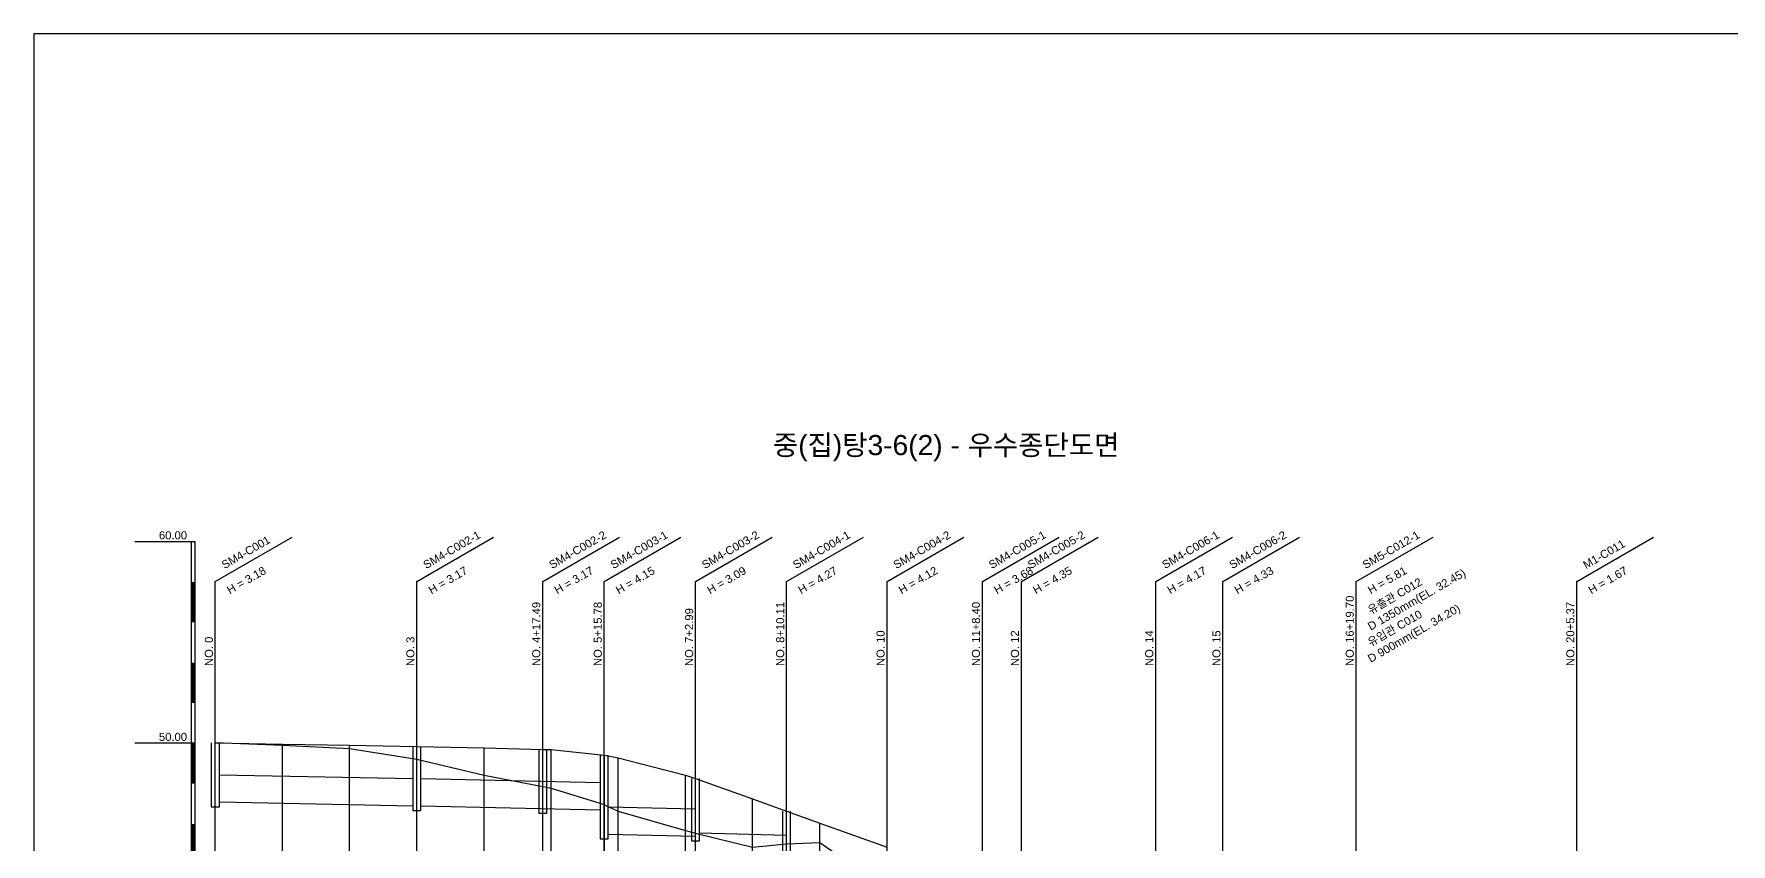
# Model space of a CAD drawing. Header units: millimetres. Extents: x -7351 to 135086, y 1419 to 5643.
# Drawn here: x 36150.4 to 36571.5, y 1812 to 2013 of the extents above; entities that cross this region are included whole.
import ezdxf
from ezdxf.enums import TextEntityAlignment as Align

# ---------------------------------------------------------------- set-up
doc = ezdxf.new("R2010")
doc.units = ezdxf.units.MM
for name, color, linetype in [('KZ_종단_계획선', 1, 'Continuous'), ('KZ_종단_관로', 4, 'Continuous'), ('KZ_종단_깃발', 7, 'Continuous'), ('KZ_종단_노선명', 7, 'Continuous'), ('KZ_종단_도각', 7, 'Continuous'), ('KZ_종단_맨홀', 4, 'Continuous'), ('KZ_종단_수직선', 7, 'Continuous'), ('KZ_종단_지반선', 3, 'Continuous'), ('KZ_종단_폴대', 7, 'Continuous')]:
    doc.layers.add(name, color=color, linetype=linetype)
doc.styles.get("Standard").update_dxf_attribs({"font": 'arial.ttf'})

msp = doc.modelspace()

# ---------------------------------------------------------------- linework, layer by layer
at = {"layer": 'KZ_종단_계획선'}
msp.add_lwpolyline([(36195.36, 1837.19), (36195.36, 1837.19), (36212.03, 1836.86), (36228.69, 1836.54), (36245.36, 1836.21), (36262.03, 1835.89), (36276.6, 1835.54), (36278.69, 1835.49), (36291.85, 1834.08), (36291.92, 1834.07), (36295.36, 1833.46), (36312.03, 1829.17), (36314.52, 1828.28), (36328.69, 1823.24), (36337.12, 1820.2), (36345.36, 1817.24), (36362.03, 1811.24)], dxfattribs=at)
at = {"layer": 'KZ_종단_관로'}
for p, q in [((36196.36, 1829.24), (36244.36, 1828.28)), ((36246.36, 1828.29), (36290.85, 1827.29)), ((36196.36, 1822.49), (36244.36, 1821.53)), ((36246.36, 1821.54), (36290.85, 1820.54)), ((36292.85, 1821.29), (36314.52, 1820.79)), ((36292.85, 1814.54), (36314.52, 1814.04)), ((36315.52, 1814.79), (36337.12, 1814.29))]:
    msp.add_line(p, q, dxfattribs=at)
at = {"layer": 'KZ_종단_깃발'}
for p, q in [((36195.36, 1877.21), (36214.41, 1888.21)), ((36245.36, 1877.21), (36264.41, 1888.21)), ((36276.6, 1877.21), (36295.65, 1888.21)), ((36291.85, 1877.21), (36310.9, 1888.21)), ((36314.52, 1877.21), (36333.57, 1888.21)), ((36337.12, 1877.21), (36356.17, 1888.21)), ((36362.03, 1877.21), (36381.08, 1888.21)), ((36385.69, 1877.21), (36404.75, 1888.21)), ((36395.36, 1877.21), (36414.41, 1888.21)), ((36428.69, 1877.21), (36447.75, 1888.21)), ((36445.36, 1877.21), (36464.41, 1888.21)), ((36478.44, 1877.21), (36497.5, 1888.21)), ((36478.44, 1877.21), (36497.5, 1888.21)), ((36533.17, 1877.21), (36552.22, 1888.21)), ((36195.36, 1587.04), (36195.36, 1877.21)), ((36245.36, 1587.04), (36245.36, 1877.21)), ((36276.6, 1587.04), (36276.6, 1877.21)), ((36291.85, 1587.04), (36291.85, 1877.21)), ((36314.52, 1587.04), (36314.52, 1877.21)), ((36337.12, 1587.04), (36337.12, 1877.21)), ((36362.03, 1587.04), (36362.03, 1877.21)), ((36385.69, 1587.04), (36385.69, 1877.21)), ((36395.36, 1587.04), (36395.36, 1877.21)), ((36428.69, 1587.04), (36428.69, 1877.21)), ((36445.36, 1587.04), (36445.36, 1877.21)), ((36478.44, 1587.04), (36478.44, 1877.21)), ((36478.44, 1587.04), (36478.44, 1877.21)), ((36533.17, 1587.04), (36533.17, 1877.21))]:
    msp.add_line(p, q, dxfattribs=at)
at = {"layer": 'KZ_종단_도각'}
msp.add_lwpolyline([(36150.36, 1419.04), (36991.36, 1419.04), (36991.36, 2013.04), (36150.36, 2013.04)], close=True, dxfattribs=at)
at = {"layer": 'KZ_종단_맨홀'}
for points in [[(36194.36, 1837.19), (36194.36, 1821.3), (36196.36, 1821.3), (36196.36, 1837.19)], [(36244.36, 1836.21), (36244.36, 1820.34), (36246.36, 1820.34), (36246.36, 1836.21)], [(36275.6, 1835.54), (36275.6, 1819.68), (36277.6, 1819.68), (36277.6, 1835.54)], [(36290.85, 1834.08), (36290.85, 1813.35), (36292.85, 1813.35), (36292.85, 1834.08)], [(36313.52, 1828.28), (36313.52, 1812.85), (36315.52, 1812.85), (36315.52, 1828.28)], [(36336.12, 1820.2), (36336.12, 1798.85), (36338.12, 1798.85), (36338.12, 1820.2)]]:
    msp.add_lwpolyline(points, dxfattribs=at)
at = {"layer": 'KZ_종단_수직선'}
for p, q in [((36195.36, 1587.04), (36195.36, 1837.19)), ((36195.36, 1587.04), (36195.36, 1837.19)), ((36195.36, 1587.04), (36195.36, 1837.19)), ((36212.03, 1587.04), (36212.03, 1836.86)), ((36228.69, 1587.04), (36228.69, 1836.54)), ((36245.36, 1587.04), (36245.36, 1836.21)), ((36262.03, 1587.04), (36262.03, 1835.89)), ((36276.6, 1587.04), (36276.6, 1835.54)), ((36278.69, 1587.04), (36278.69, 1835.49)), ((36291.84, 1587.04), (36291.84, 1834.08)), ((36291.93, 1587.04), (36291.93, 1834.07)), ((36295.36, 1587.04), (36295.36, 1833.46)), ((36312.03, 1587.04), (36312.03, 1829.17)), ((36314.52, 1587.04), (36314.52, 1828.28)), ((36328.69, 1587.04), (36328.69, 1823.24)), ((36337.12, 1587.04), (36337.12, 1820.2)), ((36345.36, 1587.04), (36345.36, 1817.24))]:
    msp.add_line(p, q, dxfattribs=at)
at = {"layer": 'KZ_종단_지반선', "flags": 128}
msp.add_lwpolyline([(36195.36, 1837.21), (36195.36, 1837.21), (36212.03, 1836.56), (36228.69, 1835.73), (36245.36, 1833.1), (36262.03, 1829.16), (36276.6, 1826.29), (36278.69, 1825.88), (36291.84, 1821.83), (36291.93, 1821.8), (36295.36, 1820.24), (36312.03, 1815.37), (36314.52, 1814.75), (36328.69, 1811.26), (36337.12, 1812.06), (36345.36, 1812.46), (36362.03, 1800.75)], dxfattribs=at)
at = {"layer": 'KZ_종단_폴대'}
for p, q in [((36190.36, 1887.04), (36175.36, 1887.04)), ((36190.36, 1837.04), (36175.36, 1837.04))]:
    msp.add_line(p, q, dxfattribs=at)
msp.add_lwpolyline([(36190.36, 1587.04), (36190.36, 1887.04), (36189.36, 1887.04), (36189.36, 1587.04), (36190.36, 1587.04)], dxfattribs=at)
for points in [[(36189.86, 1867.04, 1, 1, 0), (36189.86, 1877.04, 1, 1, 0)], [(36189.86, 1847.04, 1, 1, 0), (36189.86, 1857.04, 1, 1, 0)], [(36189.86, 1827.04, 1, 1, 0), (36189.86, 1837.04, 1, 1, 0)], [(36189.86, 1807.04, 1, 1, 0), (36189.86, 1817.04, 1, 1, 0)]]:
    msp.add_lwpolyline(points, format="xyseb", dxfattribs=at)

# ---------------------------------------------------------------- texts
at = {"layer": 'KZ_종단_깃발'}
for s, rotation, p in [('SM4-C001', 30, (36197.96, 1879.71)), ('SM4-C002-1', 30, (36247.96, 1879.71)), ('SM4-C002-2', 30, (36279.2, 1879.71)), ('SM4-C003-1', 30, (36294.44, 1879.71)), ('SM4-C003-2', 30, (36317.11, 1879.71)), ('SM4-C004-1', 30, (36339.71, 1879.71)), ('SM4-C004-2', 30, (36364.62, 1879.71)), ('SM4-C005-1', 30, (36388.29, 1879.71)), ('SM4-C005-2', 30, (36397.96, 1879.71)), ('SM4-C006-1', 30, (36431.29, 1879.71)), ('SM4-C006-2', 30, (36447.96, 1879.71)), ('SM5-C012-1', 30, (36481.04, 1879.71)), ('SM5-C012-1', 30, (36481.04, 1879.71)), ('M1-C011', 30, (36535.76, 1879.71)), ('NO. 4+17.49', 90, (36276.6, 1856.21)), ('NO. 5+15.78', 90, (36291.85, 1856.21)), ('NO. 7+2.99', 90, (36314.52, 1856.21)), ('NO. 8+10.11', 90, (36337.12, 1856.21)), ('NO. 11+8.40', 90, (36385.69, 1856.21)), ('NO. 16+19.70', 90, (36478.44, 1856.21)), ('NO. 16+19.70', 90, (36478.44, 1856.21)), ('NO. 20+5.37', 90, (36533.17, 1856.21)), ('NO. 0', 90, (36195.36, 1856.21)), ('NO. 3', 90, (36245.36, 1856.21)), ('NO. 10', 90, (36362.03, 1856.21)), ('NO. 12', 90, (36395.36, 1856.21)), ('NO. 14', 90, (36428.69, 1856.21)), ('NO. 15', 90, (36445.36, 1856.21))]:
    msp.add_text(s, height=2, rotation=rotation, dxfattribs=at).set_placement(p, align=Align.BOTTOM_LEFT)
for s, p in [('H = 3.18', (36197.96, 1875.71)), ('H = 3.17', (36247.96, 1875.71)), ('H = 3.17', (36279.2, 1875.71)), ('H = 4.15', (36294.44, 1875.71)), ('H = 3.09', (36317.11, 1875.71)), ('H = 4.27', (36339.71, 1875.71)), ('H = 4.12', (36364.62, 1875.71)), ('H = 3.68', (36388.29, 1875.71)), ('H = 4.35', (36397.96, 1875.71)), ('H = 4.17', (36431.29, 1875.71)), ('H = 4.33', (36447.96, 1875.71)), ('H = 5.81', (36481.04, 1875.71)), ('H = 5.81', (36481.04, 1875.71)), ('D 1350mm(EL. 32.45)', (36481.04, 1866.71)), ('D 1350mm(EL. 32.45)', (36481.04, 1866.71)), ('H = 1.67', (36535.76, 1875.71)), ('유출관 C012', (36481.04, 1870.71)), ('유출관 C012', (36481.04, 1870.71)), ('D 900mm(EL. 34.20)', (36481.04, 1858.71)), ('D 900mm(EL. 34.20)', (36481.04, 1858.71)), ('유입관 C010', (36481.04, 1862.71)), ('유입관 C010', (36481.04, 1862.71))]:
    msp.add_text(s, height=2, rotation=30, dxfattribs=at).set_placement(p, align=Align.TOP_LEFT)
at = {"layer": 'KZ_종단_노선명'}
msp.add_text('중(집)탕3-6(2) - 우수종단도면', height=5, dxfattribs=at).set_placement((36376.7, 1907.04), align=Align.BOTTOM_CENTER)
at = {"layer": 'KZ_종단_폴대'}
for s, p in [('60.00', (36188.36, 1887.04)), ('50.00', (36188.36, 1837.04))]:
    msp.add_text(s, height=2, dxfattribs=at).set_placement(p, align=Align.BOTTOM_RIGHT)

doc.saveas('drawing.dxf')
